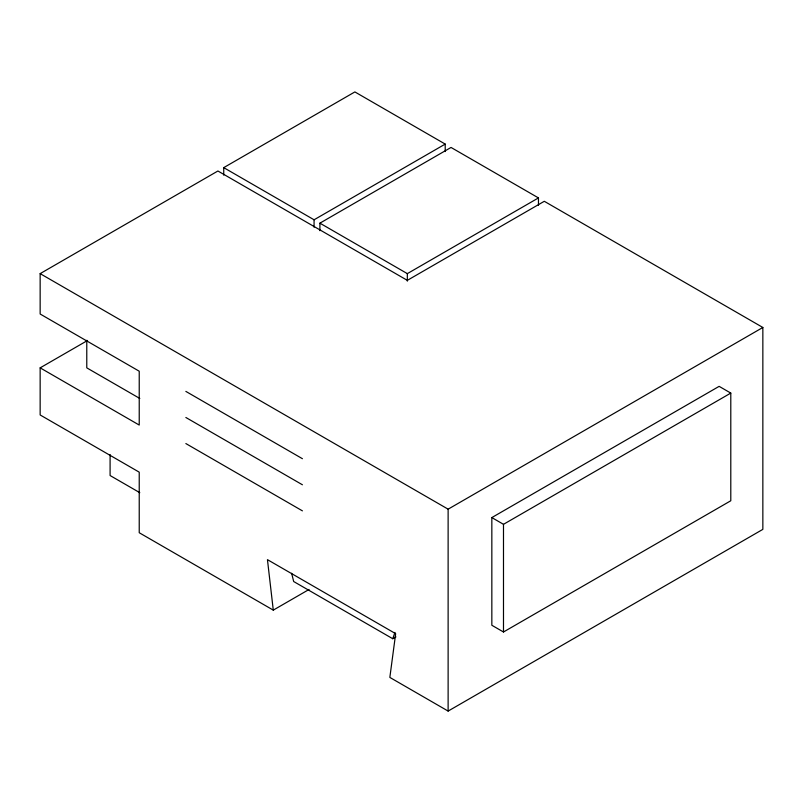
<?xml version="1.0" encoding="UTF-8"?>
<svg xmlns="http://www.w3.org/2000/svg" width="803" height="803" viewBox="0 0 803 803"><rect width="100%" height="100%" fill="white"/><g stroke="black" fill="none" stroke-linecap="round" stroke-linejoin="round"><path stroke-width="1.2" d="M291.64 573.282L293.677 581.523L392.757 638.726L394.946 632.413M273.281 610.129L139.23 532.73L139.23 472.164L40.15 414.96L40.15 367.854L139.23 425.058L139.23 371.217L40.15 314.013L40.15 273.632L217.914 170.999L407.332 280.357L544.293 201.292L762.85 327.473L762.85 529.368L448.124 711.077L389.846 677.421L395.668 633.677L267.449 559.651L273.281 610.129L309.065 589.462M223.736 175.164L223.736 167.636L354.876 91.923L445.213 144.088L445.213 151.566M40.15 367.854L87.557 340.482M223.736 167.636L314.073 219.791L445.213 144.088M319.905 230.682L319.905 223.164L451.035 147.451L538.462 197.919L538.462 205.397M319.905 223.164L407.332 273.632L538.462 197.919M40.15 273.632L448.124 509.172L762.85 327.473M491.837 517.584L719.137 386.353L730.79 393.089L730.79 500.761L503.491 631.991L491.837 625.266L491.837 517.584L503.491 524.319L730.79 393.089M392.757 638.726L395.939 636.889M185.854 391.402L302.42 458.704M185.854 417.48L302.42 484.781M139.812 398.469L86.774 367.854L86.774 340.301M185.854 443.557L302.42 510.859M139.782 492.671L110.091 475.527L110.091 454.518M503.491 524.319L503.491 631.991M448.124 509.172L448.124 711.077M407.332 273.632L407.332 281.16M314.073 219.791L314.073 227.209"/></g></svg>
